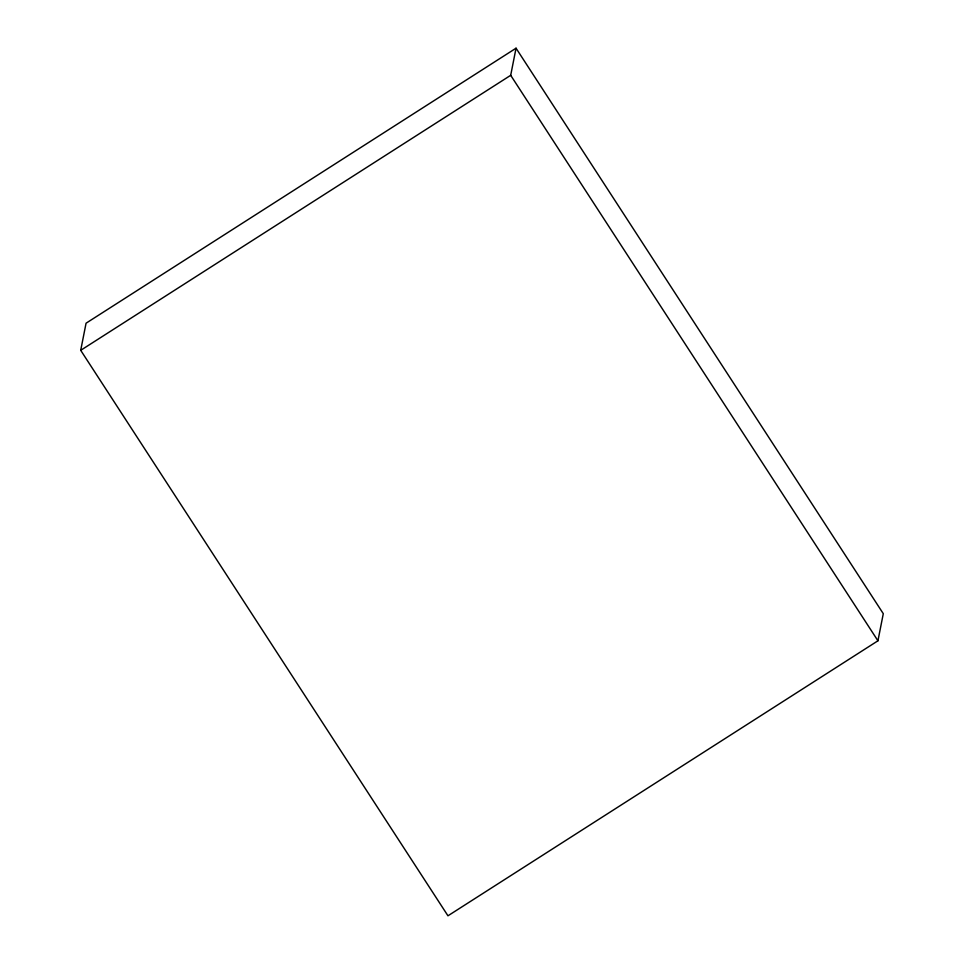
<?xml version="1.0" encoding="UTF-8"?>
<svg xmlns="http://www.w3.org/2000/svg" width="964" height="964" viewBox="0 0 964 964"><rect width="100%" height="100%" fill="white"/><g stroke="black" fill="none" stroke-linecap="round" stroke-linejoin="round"><path stroke-width="1.45" d="M80.711 350.318L86.061 323.205L516.041 48.2L883.289 613.682L877.939 640.795L447.959 915.8L80.711 350.318L510.691 75.312L516.041 48.2M510.691 75.312L877.939 640.795"/></g></svg>
